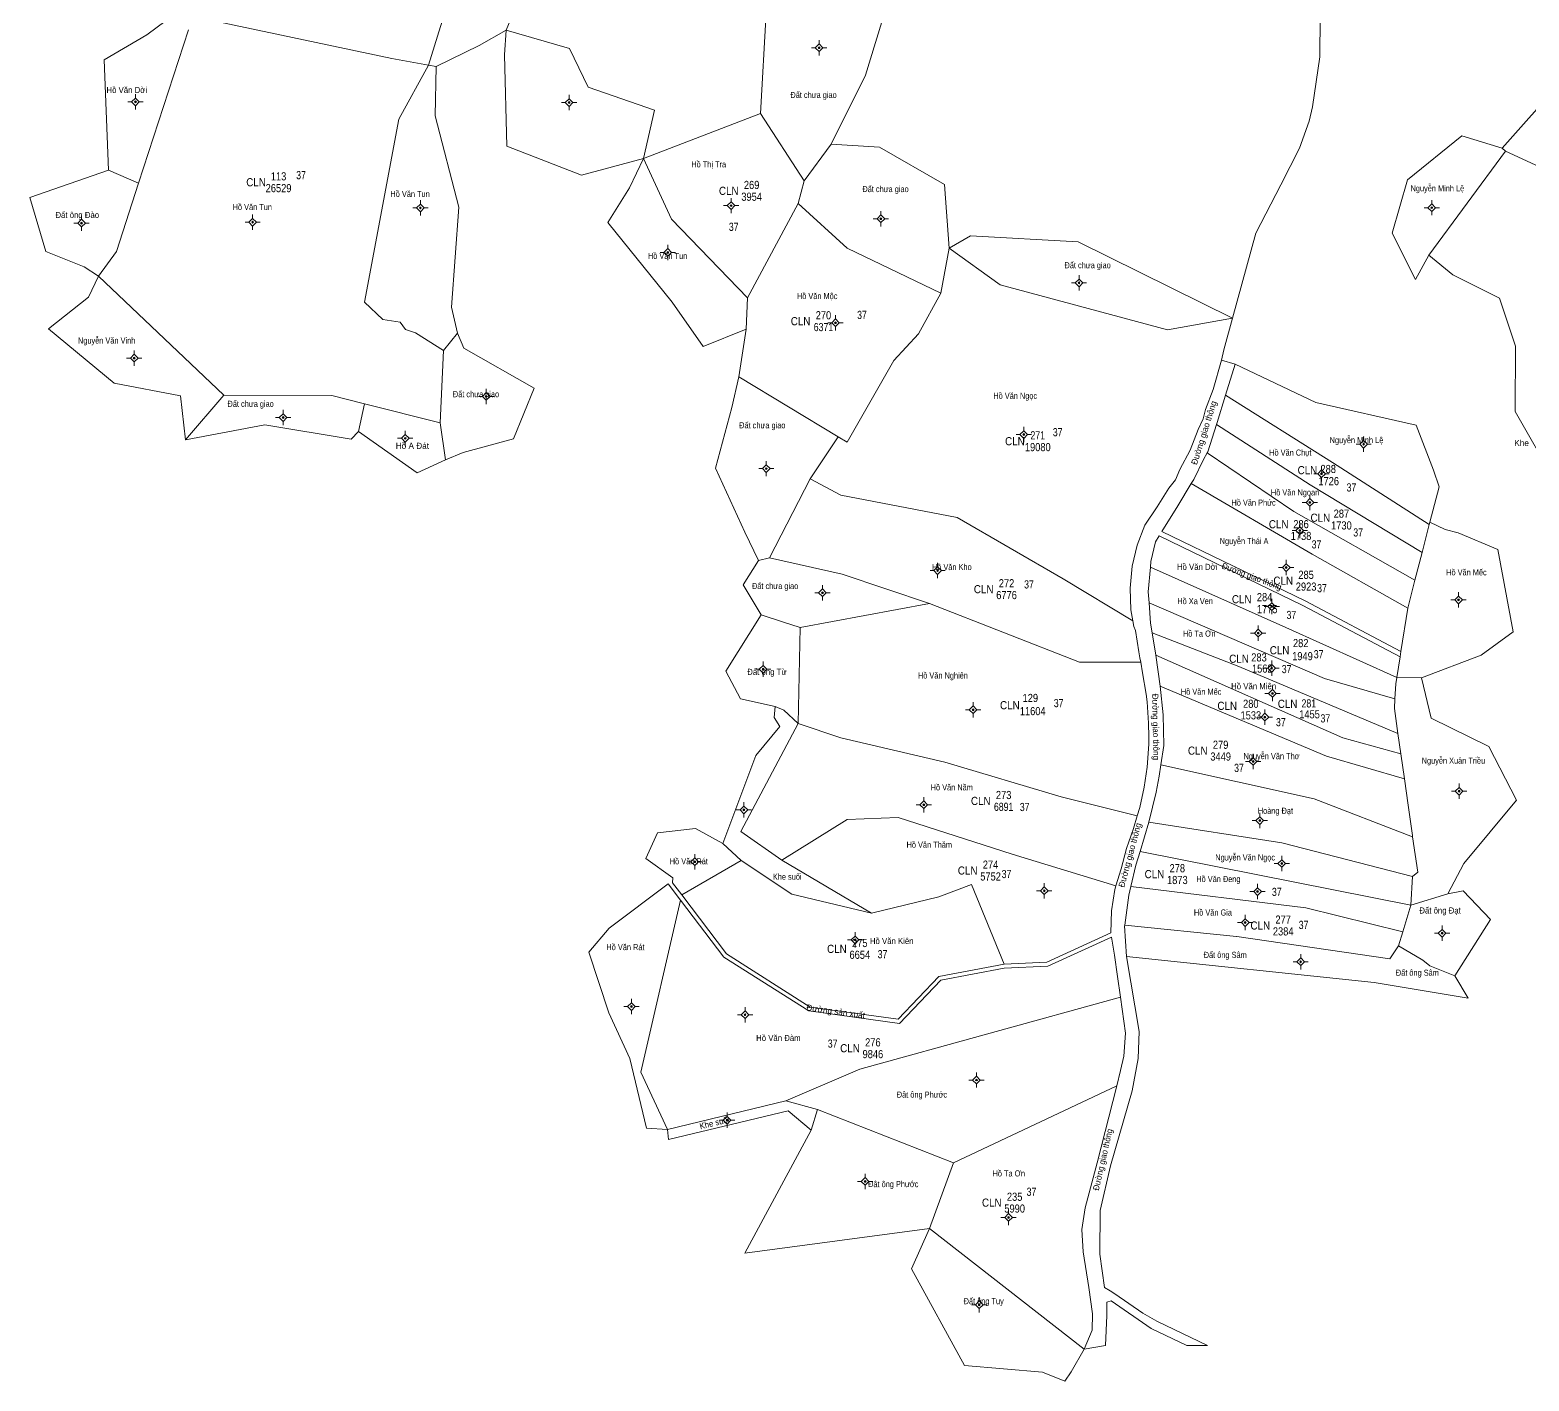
# Model space of a CAD drawing. Header units: metres. Extents: x 534872 to 536048, y 1849983 to 1851063.
# Drawn here: x 534872 to 535607, y 1849983 to 1850645 of the extents above; entities that cross this region are included whole.
import ezdxf
from ezdxf.enums import TextEntityAlignment as Align

# ---------------------------------------------------------------- set-up
doc = ezdxf.new("R2010")
doc.units = ezdxf.units.M
doc.header["$LTSCALE"] = 1.6
doc.layers.add('11', color=7, linetype='Continuous', lineweight=13)
doc.layers.add('6', color=7, linetype='Continuous', lineweight=13)
for name, color, linetype in [('2', 7, 'Continuous'), ('22', 7, 'Continuous'), ('3', 7, 'Continuous'), ('4', 7, 'Continuous'), ('5', 7, 'Continuous'), ('8', 7, 'Continuous')]:
    doc.layers.add(name, color=color, linetype=linetype)

msp = doc.modelspace()

# ---------------------------------------------------------------- hatches: boundary and pattern name
at = {"layer": '11'}
for points in [[(535259.479, 1850636.32, 1), (535258.579, 1850636.32, 1)], [(534924.469, 1850609.78, 1), (534923.569, 1850609.78, 1)], [(535136.959, 1850609.42, 1), (535136.059, 1850609.42, 1)], [(535064.089, 1850557.76, 1), (535063.189, 1850557.76, 1)], [(535216.349, 1850558.88, 1), (535215.449, 1850558.88, 1)], [(535559.729, 1850557.89, 1), (535558.829, 1850557.89, 1)], [(534898.059, 1850550.31, 1), (534897.159, 1850550.31, 1)], [(534981.909, 1850550.78, 1), (534981.009, 1850550.78, 1)], [(535289.759, 1850552.48, 1), (535288.859, 1850552.48, 1)], [(535185.309, 1850535.94, 1), (535184.409, 1850535.94, 1)], [(535386.879, 1850521.04, 1), (535385.979, 1850521.04, 1)], [(535267.539, 1850501.49, 1), (535266.639, 1850501.49, 1)], [(534923.869, 1850484.18, 1), (534922.969, 1850484.18, 1)], [(535096.349, 1850465.38, 1), (535095.449, 1850465.38, 1)], [(534996.829, 1850455, 1), (534995.929, 1850455, 1)], [(535359.789, 1850446.65, 1), (535358.889, 1850446.65, 1)], [(535056.699, 1850444.81, 1), (535055.799, 1850444.81, 1)], [(535526.379, 1850441.89, 1), (535525.479, 1850441.89, 1)], [(535233.639, 1850429.94, 1), (535232.739, 1850429.94, 1)], [(535505.729, 1850427.45, 1), (535504.829, 1850427.45, 1)], [(535500.009, 1850413.4, 1), (535499.109, 1850413.4, 1)], [(535495.049, 1850399.56, 1), (535494.149, 1850399.56, 1)], [(535317.609, 1850379.99, 1), (535316.709, 1850379.99, 1)], [(535488.409, 1850381.45, 1), (535487.509, 1850381.45, 1)], [(535261.149, 1850369.13, 1), (535260.249, 1850369.13, 1)], [(535572.899, 1850365.58, 1), (535571.999, 1850365.58, 1)], [(535481.309, 1850362.33, 1), (535480.409, 1850362.33, 1)], [(535474.729, 1850349.35, 1), (535473.829, 1850349.35, 1)], [(535232.039, 1850331.6, 1), (535231.139, 1850331.6, 1)], [(535481.299, 1850332.1, 1), (535480.399, 1850332.1, 1)], [(535481.679, 1850319.75, 1), (535480.779, 1850319.75, 1)], [(535334.939, 1850311.73, 1), (535334.039, 1850311.73, 1)], [(535477.959, 1850308.14, 1), (535477.059, 1850308.14, 1)], [(535472.219, 1850286.37, 1), (535471.319, 1850286.37, 1)], [(535573.119, 1850271.8, 1), (535572.219, 1850271.8, 1)], [(535222.689, 1850262.65, 1), (535221.789, 1850262.65, 1)], [(535310.799, 1850265.17, 1), (535309.899, 1850265.17, 1)], [(535475.449, 1850257.38, 1), (535474.549, 1850257.38, 1)], [(535198.589, 1850237.24, 1), (535197.689, 1850237.24, 1)], [(535486.229, 1850236.35, 1), (535485.329, 1850236.35, 1)], [(535369.879, 1850222.99, 1), (535368.979, 1850222.99, 1)], [(535474.389, 1850222.61, 1), (535473.489, 1850222.61, 1)], [(535468.319, 1850207.4, 1), (535467.419, 1850207.4, 1)], [(535277.109, 1850198.89, 1), (535276.209, 1850198.89, 1)], [(535564.829, 1850202.17, 1), (535563.929, 1850202.17, 1)], [(535495.509, 1850188.18, 1), (535494.609, 1850188.18, 1)], [(535167.499, 1850166.22, 1), (535166.599, 1850166.22, 1)], [(535223.199, 1850162.22, 1), (535222.299, 1850162.22, 1)], [(535336.609, 1850130.21, 1), (535335.709, 1850130.21, 1)], [(535214.409, 1850110.47, 1), (535213.509, 1850110.47, 1)], [(535282.059, 1850080.51, 1), (535281.159, 1850080.51, 1)], [(535352.369, 1850062.81, 1), (535351.469, 1850062.81, 1)], [(535338.019, 1850019.99, 1), (535337.119, 1850019.99, 1)]]:
    msp.add_hatch(color=256, dxfattribs=at).paths.add_polyline_path(points)

# ---------------------------------------------------------------- linework, layer by layer
for p, q in [((535259.03, 1850640.07), (535259.03, 1850638.2)), ((535257.16, 1850636.32), (535255.28, 1850636.32)), ((535259.03, 1850634.44), (535259.03, 1850632.57)), ((535262.78, 1850636.32), (535260.9, 1850636.32)), ((534922.14, 1850609.78), (534920.27, 1850609.78)), ((534924.02, 1850613.53), (534924.02, 1850611.66)), ((534924.02, 1850607.9), (534924.02, 1850606.03)), ((534927.77, 1850609.78), (534925.9, 1850609.78)), ((535134.64, 1850609.42), (535132.76, 1850609.42)), ((535136.51, 1850613.17), (535136.51, 1850611.3)), ((535140.26, 1850609.42), (535138.38, 1850609.42)), ((535136.51, 1850607.54), (535136.51, 1850605.67)), ((535061.76, 1850557.76), (535059.89, 1850557.76)), ((535063.64, 1850561.51), (535063.64, 1850559.64)), ((535067.39, 1850557.76), (535065.52, 1850557.76)), ((535214.02, 1850558.88), (535212.15, 1850558.88)), ((535215.9, 1850562.63), (535215.9, 1850560.76)), ((535215.9, 1850557), (535215.9, 1850555.13)), ((535219.65, 1850558.88), (535217.78, 1850558.88)), ((535557.4, 1850557.89), (535555.53, 1850557.89)), ((535559.28, 1850561.64), (535559.28, 1850559.76)), ((535563.03, 1850557.89), (535561.16, 1850557.89)), ((534895.74, 1850550.31), (534893.86, 1850550.31)), ((534897.61, 1850554.06), (534897.61, 1850552.18)), ((534901.36, 1850550.31), (534899.48, 1850550.31)), ((534979.58, 1850550.78), (534977.71, 1850550.78)), ((534981.46, 1850554.53), (534981.46, 1850552.66)), ((534985.21, 1850550.78), (534983.34, 1850550.78)), ((535063.64, 1850555.88), (535063.64, 1850554.01)), ((535287.44, 1850552.48), (535285.56, 1850552.48)), ((535289.31, 1850556.23), (535289.31, 1850554.36)), ((535289.31, 1850550.6), (535289.31, 1850548.73)), ((535293.06, 1850552.48), (535291.19, 1850552.48)), ((535559.28, 1850556.02), (535559.28, 1850554.14)), ((534897.61, 1850548.44), (534897.61, 1850546.56)), ((534981.46, 1850548.9), (534981.46, 1850547.03)), ((535182.98, 1850535.94), (535181.11, 1850535.94)), ((535184.86, 1850539.69), (535184.86, 1850537.82)), ((535188.61, 1850535.94), (535186.74, 1850535.94)), ((535184.86, 1850534.06), (535184.86, 1850532.19)), ((535384.56, 1850521.04), (535382.68, 1850521.04)), ((535386.43, 1850524.79), (535386.43, 1850522.92)), ((535390.18, 1850521.04), (535388.31, 1850521.04)), ((535386.43, 1850519.16), (535386.43, 1850517.29)), ((535267.09, 1850505.24), (535267.09, 1850503.36)), ((535265.22, 1850501.49), (535263.34, 1850501.49)), ((535267.09, 1850499.62), (535267.09, 1850497.74)), ((535270.84, 1850501.49), (535268.96, 1850501.49)), ((534921.55, 1850484.18), (534919.67, 1850484.18)), ((534923.42, 1850487.93), (534923.42, 1850486.06)), ((534927.17, 1850484.18), (534925.3, 1850484.18)), ((534923.42, 1850482.3), (534923.42, 1850480.43)), ((535095.9, 1850469.13), (535095.9, 1850467.26)), ((535094.02, 1850465.38), (535092.15, 1850465.38)), ((535095.9, 1850463.5), (535095.9, 1850461.63)), ((535099.65, 1850465.38), (535097.78, 1850465.38)), ((534994.5, 1850455), (534992.63, 1850455)), ((534996.38, 1850458.75), (534996.38, 1850456.88)), ((535000.13, 1850455), (534998.26, 1850455)), ((534996.38, 1850453.12), (534996.38, 1850451.25)), ((535056.25, 1850448.56), (535056.25, 1850446.68)), ((535357.46, 1850446.65), (535355.59, 1850446.65)), ((535359.34, 1850450.4), (535359.34, 1850448.52)), ((535363.09, 1850446.65), (535361.22, 1850446.65)), ((535054.38, 1850444.81), (535052.5, 1850444.81)), ((535056.25, 1850442.94), (535056.25, 1850441.06)), ((535060, 1850444.81), (535058.12, 1850444.81)), ((535359.34, 1850444.78), (535359.34, 1850442.9)), ((535524.06, 1850441.89), (535522.18, 1850441.89)), ((535525.93, 1850445.64), (535525.93, 1850443.76)), ((535525.93, 1850440.02), (535525.93, 1850438.14)), ((535529.68, 1850441.89), (535527.81, 1850441.89)), ((535233.19, 1850433.69), (535233.19, 1850431.82)), ((535231.31, 1850429.94), (535229.44, 1850429.94)), ((535233.19, 1850428.06), (535233.19, 1850426.19)), ((535236.94, 1850429.94), (535235.06, 1850429.94)), ((535503.4, 1850427.45), (535501.53, 1850427.45)), ((535505.28, 1850431.2), (535505.28, 1850429.32)), ((535505.28, 1850425.58), (535505.28, 1850423.7)), ((535509.03, 1850427.45), (535507.16, 1850427.45)), ((535499.56, 1850417.15), (535499.56, 1850415.28)), ((535497.69, 1850413.4), (535495.81, 1850413.4)), ((535499.56, 1850411.52), (535499.56, 1850409.65)), ((535503.31, 1850413.4), (535501.44, 1850413.4)), ((535494.6, 1850403.31), (535494.6, 1850401.44)), ((535492.72, 1850399.56), (535490.85, 1850399.56)), ((535494.6, 1850397.68), (535494.6, 1850395.81)), ((535498.35, 1850399.56), (535496.48, 1850399.56)), ((535317.16, 1850383.74), (535317.16, 1850381.86)), ((535486.08, 1850381.45), (535484.21, 1850381.45)), ((535487.96, 1850385.2), (535487.96, 1850383.32)), ((535491.71, 1850381.45), (535489.84, 1850381.45)), ((535260.7, 1850372.88), (535260.7, 1850371)), ((535315.28, 1850379.99), (535313.41, 1850379.99)), ((535317.16, 1850378.12), (535317.16, 1850376.24)), ((535320.91, 1850379.99), (535319.04, 1850379.99)), ((535487.96, 1850379.58), (535487.96, 1850377.7)), ((535258.82, 1850369.13), (535256.95, 1850369.13)), ((535260.7, 1850367.26), (535260.7, 1850365.38)), ((535264.45, 1850369.13), (535262.57, 1850369.13)), ((535480.86, 1850366.08), (535480.86, 1850364.2)), ((535570.57, 1850365.58), (535568.7, 1850365.58)), ((535572.45, 1850369.33), (535572.45, 1850367.46)), ((535576.2, 1850365.58), (535574.32, 1850365.58)), ((535478.98, 1850362.33), (535477.11, 1850362.33)), ((535480.86, 1850360.46), (535480.86, 1850358.58)), ((535484.61, 1850362.33), (535482.74, 1850362.33)), ((535572.45, 1850363.7), (535572.45, 1850361.83)), ((535474.28, 1850353.1), (535474.28, 1850351.22)), ((535472.4, 1850349.35), (535470.53, 1850349.35)), ((535474.28, 1850347.48), (535474.28, 1850345.6)), ((535478.03, 1850349.35), (535476.16, 1850349.35)), ((535229.72, 1850331.6), (535227.84, 1850331.6)), ((535231.59, 1850335.35), (535231.59, 1850333.48)), ((535231.59, 1850329.72), (535231.59, 1850327.85)), ((535235.34, 1850331.6), (535233.46, 1850331.6)), ((535478.98, 1850332.1), (535477.1, 1850332.1)), ((535480.85, 1850335.85), (535480.85, 1850333.98)), ((535480.85, 1850330.22), (535480.85, 1850328.35)), ((535484.6, 1850332.1), (535482.72, 1850332.1)), ((535481.23, 1850323.5), (535481.23, 1850321.62)), ((535334.49, 1850315.48), (535334.49, 1850313.6)), ((535479.36, 1850319.75), (535477.48, 1850319.75)), ((535481.23, 1850317.88), (535481.23, 1850316)), ((535484.98, 1850319.75), (535483.1, 1850319.75)), ((535332.62, 1850311.73), (535330.74, 1850311.73)), ((535334.49, 1850309.86), (535334.49, 1850307.98)), ((535338.24, 1850311.73), (535336.36, 1850311.73)), ((535475.64, 1850308.14), (535473.76, 1850308.14)), ((535477.51, 1850311.89), (535477.51, 1850310.02)), ((535481.26, 1850308.14), (535479.38, 1850308.14)), ((535477.51, 1850306.26), (535477.51, 1850304.39)), ((535469.9, 1850286.37), (535468.02, 1850286.37)), ((535471.77, 1850290.12), (535471.77, 1850288.24)), ((535475.52, 1850286.37), (535473.64, 1850286.37)), ((535471.77, 1850284.5), (535471.77, 1850282.62)), ((535570.8, 1850271.8), (535568.92, 1850271.8)), ((535572.67, 1850275.55), (535572.67, 1850273.68)), ((535572.67, 1850269.92), (535572.67, 1850268.05)), ((535576.42, 1850271.8), (535574.55, 1850271.8)), ((535220.36, 1850262.65), (535218.49, 1850262.65)), ((535222.24, 1850266.4), (535222.24, 1850264.52)), ((535225.99, 1850262.65), (535224.12, 1850262.65)), ((535308.48, 1850265.17), (535306.6, 1850265.17)), ((535310.35, 1850268.92), (535310.35, 1850267.04)), ((535310.35, 1850263.3), (535310.35, 1850261.42)), ((535314.1, 1850265.17), (535312.22, 1850265.17)), ((535222.24, 1850260.78), (535222.24, 1850258.9)), ((535473.12, 1850257.38), (535471.25, 1850257.38)), ((535475, 1850261.13), (535475, 1850259.26)), ((535475, 1850255.5), (535475, 1850253.63)), ((535478.75, 1850257.38), (535476.88, 1850257.38)), ((535198.14, 1850240.99), (535198.14, 1850239.12)), ((535196.26, 1850237.24), (535194.39, 1850237.24)), ((535198.14, 1850235.36), (535198.14, 1850233.49)), ((535201.89, 1850237.24), (535200.02, 1850237.24)), ((535483.9, 1850236.35), (535482.03, 1850236.35)), ((535485.78, 1850240.1), (535485.78, 1850238.22)), ((535485.78, 1850234.48), (535485.78, 1850232.6)), ((535489.53, 1850236.35), (535487.66, 1850236.35)), ((535369.43, 1850226.74), (535369.43, 1850224.86)), ((535473.94, 1850226.36), (535473.94, 1850224.48)), ((535367.56, 1850222.99), (535365.68, 1850222.99)), ((535369.43, 1850221.12), (535369.43, 1850219.24)), ((535373.18, 1850222.99), (535371.31, 1850222.99)), ((535472.06, 1850222.61), (535470.19, 1850222.61)), ((535473.94, 1850220.74), (535473.94, 1850218.86)), ((535477.69, 1850222.61), (535475.81, 1850222.61)), ((535467.87, 1850211.15), (535467.87, 1850209.28)), ((535466, 1850207.4), (535464.12, 1850207.4)), ((535467.87, 1850205.52), (535467.87, 1850203.65)), ((535471.62, 1850207.4), (535469.74, 1850207.4)), ((535564.38, 1850205.92), (535564.38, 1850204.04)), ((535274.78, 1850198.89), (535272.91, 1850198.89)), ((535276.66, 1850202.64), (535276.66, 1850200.76)), ((535276.66, 1850197.02), (535276.66, 1850195.14)), ((535280.41, 1850198.89), (535278.54, 1850198.89)), ((535562.5, 1850202.17), (535560.63, 1850202.17)), ((535564.38, 1850200.3), (535564.38, 1850198.42)), ((535568.13, 1850202.17), (535566.26, 1850202.17)), ((535495.06, 1850191.93), (535495.06, 1850190.06)), ((535493.19, 1850188.18), (535491.31, 1850188.18)), ((535495.06, 1850186.3), (535495.06, 1850184.43)), ((535498.81, 1850188.18), (535496.94, 1850188.18)), ((535167.05, 1850169.97), (535167.05, 1850168.1)), ((535165.18, 1850166.22), (535163.3, 1850166.22)), ((535167.05, 1850164.34), (535167.05, 1850162.47)), ((535170.8, 1850166.22), (535168.93, 1850166.22)), ((535220.88, 1850162.22), (535219, 1850162.22)), ((535222.75, 1850165.97), (535222.75, 1850164.1)), ((535222.75, 1850160.34), (535222.75, 1850158.47)), ((535226.5, 1850162.22), (535224.62, 1850162.22)), ((535336.16, 1850133.96), (535336.16, 1850132.08)), ((535334.28, 1850130.21), (535332.41, 1850130.21)), ((535336.16, 1850128.34), (535336.16, 1850126.46)), ((535339.91, 1850130.21), (535338.04, 1850130.21)), ((535212.08, 1850110.47), (535210.21, 1850110.47)), ((535213.96, 1850114.22), (535213.96, 1850112.34)), ((535213.96, 1850108.6), (535213.96, 1850106.72)), ((535217.71, 1850110.47), (535215.84, 1850110.47)), ((535279.74, 1850080.51), (535277.86, 1850080.51)), ((535281.61, 1850084.26), (535281.61, 1850082.38)), ((535285.36, 1850080.51), (535283.48, 1850080.51)), ((535281.61, 1850078.64), (535281.61, 1850076.76)), ((535351.92, 1850066.56), (535351.92, 1850064.68)), ((535350.05, 1850062.81), (535348.17, 1850062.81)), ((535351.92, 1850060.94), (535351.92, 1850059.06)), ((535355.67, 1850062.81), (535353.8, 1850062.81)), ((535337.57, 1850023.74), (535337.57, 1850021.86)), ((535335.69, 1850019.99), (535333.82, 1850019.99)), ((535337.57, 1850018.12), (535337.57, 1850016.24)), ((535341.32, 1850019.99), (535339.44, 1850019.99))]:
    msp.add_line(p, q, dxfattribs=at)
for points in [[(535259.03, 1850638.2), (535257.16, 1850636.32), (535259.03, 1850634.44), (535260.9, 1850636.32)], [(534924.02, 1850611.66), (534922.14, 1850609.78), (534924.02, 1850607.9), (534925.9, 1850609.78)], [(535136.51, 1850611.3), (535134.64, 1850609.42), (535136.51, 1850607.54), (535138.38, 1850609.42)], [(535063.64, 1850559.64), (535061.76, 1850557.76), (535063.64, 1850555.88), (535065.52, 1850557.76)], [(535215.9, 1850560.76), (535214.02, 1850558.88), (535215.9, 1850557), (535217.78, 1850558.88)], [(535559.28, 1850559.76), (535557.4, 1850557.89), (535559.28, 1850556.02), (535561.16, 1850557.89)], [(534897.61, 1850552.18), (534895.74, 1850550.31), (534897.61, 1850548.44), (534899.48, 1850550.31)], [(534981.46, 1850552.66), (534979.58, 1850550.78), (534981.46, 1850548.9), (534983.34, 1850550.78)], [(535289.31, 1850554.36), (535287.44, 1850552.48), (535289.31, 1850550.6), (535291.19, 1850552.48)], [(535184.86, 1850537.82), (535182.98, 1850535.94), (535184.86, 1850534.06), (535186.74, 1850535.94)], [(535386.43, 1850522.92), (535384.56, 1850521.04), (535386.43, 1850519.16), (535388.31, 1850521.04)], [(535267.09, 1850503.36), (535265.22, 1850501.49), (535267.09, 1850499.62), (535268.96, 1850501.49)], [(534923.42, 1850486.06), (534921.55, 1850484.18), (534923.42, 1850482.3), (534925.3, 1850484.18)], [(535095.9, 1850467.26), (535094.02, 1850465.38), (535095.9, 1850463.5), (535097.78, 1850465.38)], [(534996.38, 1850456.88), (534994.5, 1850455), (534996.38, 1850453.12), (534998.26, 1850455)], [(535056.25, 1850446.68), (535054.38, 1850444.81), (535056.25, 1850442.94), (535058.12, 1850444.81)], [(535359.34, 1850448.52), (535357.46, 1850446.65), (535359.34, 1850444.78), (535361.22, 1850446.65)], [(535525.93, 1850443.76), (535524.06, 1850441.89), (535525.93, 1850440.02), (535527.81, 1850441.89)], [(535233.19, 1850431.82), (535231.31, 1850429.94), (535233.19, 1850428.06), (535235.06, 1850429.94)], [(535505.28, 1850429.32), (535503.4, 1850427.45), (535505.28, 1850425.58), (535507.16, 1850427.45)], [(535499.56, 1850415.28), (535497.69, 1850413.4), (535499.56, 1850411.52), (535501.44, 1850413.4)], [(535494.6, 1850401.44), (535492.72, 1850399.56), (535494.6, 1850397.68), (535496.48, 1850399.56)], [(535317.16, 1850381.86), (535315.28, 1850379.99), (535317.16, 1850378.12), (535319.04, 1850379.99)], [(535487.96, 1850383.32), (535486.08, 1850381.45), (535487.96, 1850379.58), (535489.84, 1850381.45)], [(535260.7, 1850371), (535258.82, 1850369.13), (535260.7, 1850367.26), (535262.57, 1850369.13)], [(535572.45, 1850367.46), (535570.57, 1850365.58), (535572.45, 1850363.7), (535574.32, 1850365.58)], [(535480.86, 1850364.2), (535478.98, 1850362.33), (535480.86, 1850360.46), (535482.74, 1850362.33)], [(535474.28, 1850351.22), (535472.4, 1850349.35), (535474.28, 1850347.48), (535476.16, 1850349.35)], [(535231.59, 1850333.48), (535229.72, 1850331.6), (535231.59, 1850329.72), (535233.46, 1850331.6)], [(535480.85, 1850333.98), (535478.98, 1850332.1), (535480.85, 1850330.22), (535482.72, 1850332.1)], [(535481.23, 1850321.62), (535479.36, 1850319.75), (535481.23, 1850317.88), (535483.1, 1850319.75)], [(535334.49, 1850313.6), (535332.62, 1850311.73), (535334.49, 1850309.86), (535336.36, 1850311.73)], [(535477.51, 1850310.02), (535475.64, 1850308.14), (535477.51, 1850306.26), (535479.38, 1850308.14)], [(535471.77, 1850288.24), (535469.9, 1850286.37), (535471.77, 1850284.5), (535473.64, 1850286.37)], [(535572.67, 1850273.68), (535570.8, 1850271.8), (535572.67, 1850269.92), (535574.55, 1850271.8)], [(535222.24, 1850264.52), (535220.36, 1850262.65), (535222.24, 1850260.78), (535224.12, 1850262.65)], [(535310.35, 1850267.04), (535308.48, 1850265.17), (535310.35, 1850263.3), (535312.22, 1850265.17)], [(535475, 1850259.26), (535473.12, 1850257.38), (535475, 1850255.5), (535476.88, 1850257.38)], [(535198.14, 1850239.12), (535196.26, 1850237.24), (535198.14, 1850235.36), (535200.02, 1850237.24)], [(535485.78, 1850238.22), (535483.9, 1850236.35), (535485.78, 1850234.48), (535487.66, 1850236.35)], [(535369.43, 1850224.86), (535367.56, 1850222.99), (535369.43, 1850221.12), (535371.31, 1850222.99)], [(535473.94, 1850224.48), (535472.06, 1850222.61), (535473.94, 1850220.74), (535475.81, 1850222.61)], [(535467.87, 1850209.28), (535466, 1850207.4), (535467.87, 1850205.52), (535469.74, 1850207.4)], [(535564.38, 1850204.04), (535562.5, 1850202.17), (535564.38, 1850200.3), (535566.26, 1850202.17)], [(535276.66, 1850200.76), (535274.78, 1850198.89), (535276.66, 1850197.02), (535278.54, 1850198.89)], [(535495.06, 1850190.06), (535493.19, 1850188.18), (535495.06, 1850186.3), (535496.94, 1850188.18)], [(535167.05, 1850168.1), (535165.18, 1850166.22), (535167.05, 1850164.34), (535168.93, 1850166.22)], [(535222.75, 1850164.1), (535220.88, 1850162.22), (535222.75, 1850160.34), (535224.62, 1850162.22)], [(535336.16, 1850132.08), (535334.28, 1850130.21), (535336.16, 1850128.34), (535338.04, 1850130.21)], [(535213.96, 1850112.34), (535212.08, 1850110.47), (535213.96, 1850108.6), (535215.84, 1850110.47)], [(535281.61, 1850082.38), (535279.74, 1850080.51), (535281.61, 1850078.64), (535283.48, 1850080.51)], [(535351.92, 1850064.68), (535350.05, 1850062.81), (535351.92, 1850060.94), (535353.8, 1850062.81)], [(535337.57, 1850021.86), (535335.69, 1850019.99), (535337.57, 1850018.12), (535339.44, 1850019.99)]]:
    msp.add_lwpolyline(points, close=True, dxfattribs=at)
for centre in [(535259.029, 1850636.32), (534924.019, 1850609.78), (535136.509, 1850609.42), (535063.639, 1850557.76), (535215.899, 1850558.88), (535559.279, 1850557.89), (534897.609, 1850550.31), (534981.459, 1850550.78), (535289.309, 1850552.48), (535184.859, 1850535.94), (535386.429, 1850521.04), (535267.089, 1850501.49), (534923.419, 1850484.18), (535095.899, 1850465.38), (534996.379, 1850455), (535359.339, 1850446.65), (535056.249, 1850444.81), (535525.929, 1850441.89), (535233.189, 1850429.94), (535505.279, 1850427.45), (535499.559, 1850413.4), (535494.599, 1850399.56), (535317.159, 1850379.99), (535487.959, 1850381.45), (535260.699, 1850369.13), (535572.449, 1850365.58), (535480.859, 1850362.33), (535474.279, 1850349.35), (535231.589, 1850331.6), (535480.849, 1850332.1), (535481.229, 1850319.75), (535334.489, 1850311.73), (535477.509, 1850308.14), (535471.769, 1850286.37), (535572.669, 1850271.8), (535222.239, 1850262.65), (535310.349, 1850265.17), (535474.999, 1850257.38), (535198.139, 1850237.24), (535485.779, 1850236.35), (535369.429, 1850222.99), (535473.939, 1850222.61), (535467.869, 1850207.4), (535276.659, 1850198.89), (535564.379, 1850202.17), (535495.059, 1850188.18), (535167.049, 1850166.22), (535222.749, 1850162.22), (535336.159, 1850130.21), (535213.959, 1850110.47), (535281.609, 1850080.51), (535351.919, 1850062.81), (535337.569, 1850019.99)]:
    msp.add_circle(centre, 0.45, dxfattribs=at)
at = {"layer": '6'}
for p, q in [((535593.78, 1850587.06), (535672.66, 1850675.79)), ((534925.58, 1850569.92), (534950.04, 1850645.05)), ((534939.11, 1850649.65), (534929.66, 1850642.6)), ((535105.73, 1850644.99), (535104.96, 1850632.85)), ((535067.65, 1850627.72), (535071.4, 1850627.04)), ((535173.07, 1850582.05), (535230.26, 1850604.14)), ((535593.78, 1850587.06), (535574.07, 1850593.14)), ((535264.9, 1850588.97), (535251.73, 1850570.99)), ((535173.07, 1850582.05), (535166.21, 1850567.67)), ((535595.43, 1850585.54), (535635.53, 1850567.01)), ((534910.86, 1850576.34), (534925.58, 1850569.92)), ((535322.73, 1850537.99), (535320.54, 1850569.29)), ((535322.73, 1850537.99), (535318.73, 1850515.99)), ((535461.72, 1850503.68), (535385.98, 1850541.11)), ((535551.35, 1850522.65), (535557.9, 1850534.55)), ((535557.9, 1850534.55), (535569.65, 1850525)), ((534905.98, 1850524.28), (534898.84, 1850528.89)), ((534905.98, 1850524.28), (534901.04, 1850513.98)), ((534905.98, 1850524.28), (534967.37, 1850465.92)), ((535081.92, 1850496.44), (535078.86, 1850509.12)), ((535461.72, 1850503.68), (535429.73, 1850497.99)), ((535061.21, 1850496.46), (535074.94, 1850487.81)), ((535074.94, 1850487.81), (535081.92, 1850496.44)), ((535452.17, 1850468.68), (535456.34, 1850483.18)), ((535462.99, 1850481.25), (535456.34, 1850483.18)), ((535462.99, 1850481.25), (535458.28, 1850466.02)), ((534948.58, 1850444.08), (534967.37, 1850465.92)), ((534967.37, 1850465.92), (535020.29, 1850465.77)), ((535033.28, 1850448.13), (535036.27, 1850461.74)), ((534948.58, 1850444.08), (534987.42, 1850451.45)), ((535076.01, 1850434.32), (535073.43, 1850452.35)), ((535268.45, 1850445.57), (535272.73, 1850442.99)), ((535076.01, 1850434.32), (535084.55, 1850437.82)), ((535234.83, 1850386.27), (535254.73, 1850424.99)), ((535254.73, 1850424.99), (535269.73, 1850416.99)), ((535563, 1850421), (535560.12, 1850429.27)), ((535558.29, 1850403.72), (535563, 1850421)), ((535229.41, 1850384.89), (535222.64, 1850398.87)), ((535229.41, 1850384.89), (535234.83, 1850386.27)), ((535411.46, 1850371.31), (535412.55, 1850382.13)), ((535421.45, 1850381.57), (535421.71, 1850384.49)), ((535412.78, 1850355.32), (535413.24, 1850352.63)), ((535554.26, 1850327.44), (535583.48, 1850338.46)), ((535416.65, 1850334.99), (535417.52, 1850329.78)), ((535426.23, 1850323.36), (535427.68, 1850309.27)), ((535541.68, 1850324.45), (535541.25, 1850317.13)), ((535542.18, 1850327.6), (535554.26, 1850327.44)), ((535237.45, 1850313.32), (535220.52, 1850317.13)), ((535248.73, 1850304.99), (535269.73, 1850297.99)), ((535211.96, 1850246.09), (535228.03, 1850289.31)), ((535426.6, 1850284.8), (535425.75, 1850279.25)), ((535545.88, 1850277.86), (535547.72, 1850264.9)), ((535240.73, 1850237.99), (535272.73, 1850257.99)), ((535414.98, 1850259.68), (535413.12, 1850253.47)), ((535416.41, 1850242.31), (535420.65, 1850256.7)), ((535549.94, 1850249.38), (535552.4, 1850232.06)), ((535211.96, 1850246.09), (535220.89, 1850237.8)), ((535416.41, 1850242.31), (535549, 1850216)), ((535191.73, 1850220.99), (535220.89, 1850237.8)), ((535284.73, 1850211.99), (535240.73, 1850237.99)), ((535567.21, 1850221.55), (535575.04, 1850236.39)), ((535187.28, 1850226.86), (535187.4, 1850229.35)), ((535191.73, 1850220.99), (535187.28, 1850226.86)), ((535549, 1850216), (535549.85, 1850229.97)), ((535552.4, 1850232.06), (535549.85, 1850229.97)), ((535191.15, 1850218.45), (535212.35, 1850190.49)), ((535403.99, 1850223.54), (535402.37, 1850213.15)), ((535404.54, 1850225.35), (535403.99, 1850223.54)), ((535567.21, 1850221.55), (535549, 1850216)), ((535567.21, 1850221.55), (535574.62, 1850223.03)), ((535409.78, 1850190.75), (535531, 1850178)), ((535538.77, 1850189.66), (535543, 1850196)), ((535349.73, 1850186.99), (535317.73, 1850180.99)), ((535349.73, 1850186.99), (535370.73, 1850187.99)), ((535570.6, 1850181.31), (535558.32, 1850186.18)), ((535406.81, 1850170.88), (535405.3, 1850180.94)), ((535406.81, 1850170.88), (535279.05, 1850135.47)), ((535406.81, 1850170.88), (535409.23, 1850153.2)), ((535404.94, 1850127.38), (535395.38, 1850089.66)), ((535242.73, 1850119.99), (535258.33, 1850115.72)), ((535258.33, 1850115.72), (535255.16, 1850105.67)), ((535324.9, 1850089.54), (535258.33, 1850115.72)), ((535255.16, 1850105.67), (535243.9, 1850115.13)), ((535184.73, 1850105.99), (535174.44, 1850106.59)), ((535255.16, 1850105.67), (535222.65, 1850045.3)), ((535313.18, 1850057.36), (535222.65, 1850045.3)), ((535313.18, 1850057.36), (535389.04, 1849998.24)), ((535449.46, 1850000), (535424.65, 1850011.94)), ((535389.04, 1849998.24), (535399.37, 1850000)), ((535439.33, 1850000), (535449.46, 1850000)), ((535379.49, 1849982.62), (535368.46, 1849987.04))]:
    msp.add_line(p, q, dxfattribs=at)
for points in [[(534963.83, 1850649.22), (535049.73, 1850630.99), (535067.65, 1850627.72), (535089.92, 1850699.47), (535112.96, 1850785.51)], [(535230.26, 1850604.14), (535233.13, 1850653.37), (535270.85, 1850701.65), (535229.78, 1850735.1), (535211.25, 1850753.31), (535197.73, 1850737.99)], [(535519.89, 1850738.46), (535506.92, 1850727.97), (535503.4, 1850722.65), (535501.19, 1850713.75), (535501.79, 1850697.27), (535504.84, 1850671.09), (535504.42, 1850631.89), (535500.91, 1850607.4), (535499.28, 1850600.26), (535494.42, 1850587.07), (535485.34, 1850569.02), (535473.15, 1850545.43)], [(535126.73, 1850686.99), (535111.84, 1850660.06), (535105.73, 1850644.99), (535136.73, 1850635.99), (535145.94, 1850617.04)], [(535300.18, 1850683.33), (535281.87, 1850622.91), (535264.9, 1850588.97)], [(535105.73, 1850644.99), (535092.4, 1850637.43), (535071.4, 1850627.04)], [(534910.86, 1850576.34), (534908.66, 1850630.4), (534929.66, 1850642.6)], [(535173.07, 1850582.05), (535142.58, 1850573.86), (535105.98, 1850588.1), (535104.96, 1850632.85)], [(535067.65, 1850627.72), (535053.11, 1850601.35), (535036.2, 1850511.6)], [(535071.4, 1850627.04), (535070.9, 1850602.86), (535082.42, 1850558.11), (535078.86, 1850509.12)], [(535223.89, 1850513.63), (535186.73, 1850552.18), (535173.07, 1850582.05), (535178.31, 1850605.63), (535145.94, 1850617.04)], [(535230.26, 1850604.14), (535251.73, 1850570.99), (535248.73, 1850559.99), (535223.89, 1850513.63)], [(535551.35, 1850522.65), (535539.93, 1850545.42), (535547.35, 1850571.51), (535574.07, 1850593.14)], [(535264.9, 1850588.97), (535288.65, 1850587.61), (535320.54, 1850569.29)], [(535593.78, 1850587.06), (535595.43, 1850585.54), (535557.9, 1850534.55)], [(534910.86, 1850576.34), (534872.33, 1850562.87), (534880.12, 1850536.43), (534898.84, 1850528.89)], [(534905.98, 1850524.28), (534914.66, 1850536.38), (534925.58, 1850569.92)], [(535202.25, 1850489.83), (535187.05, 1850511.56), (535155.54, 1850550.55), (535166.21, 1850567.67)], [(535248.73, 1850559.99), (535272.73, 1850537.99), (535318.73, 1850515.99)], [(535322.73, 1850537.99), (535333.3, 1850544.09), (535385.98, 1850541.11)], [(535456.34, 1850483.18), (535457.48, 1850488.18), (535461.72, 1850503.68), (535473.15, 1850545.43)], [(535322.73, 1850537.99), (535347.73, 1850519.99), (535429.73, 1850497.99)], [(535569.65, 1850525), (535592.55, 1850513.5), (535600.35, 1850490.06), (535600.21, 1850457.95), (535619.67, 1850424)], [(534948.58, 1850444.08), (534946.1, 1850465.68), (534913.58, 1850471.78), (534881.4, 1850498.56), (534901.04, 1850513.98)], [(535223.89, 1850513.63), (535223.32, 1850498.35), (535202.25, 1850489.83)], [(535318.73, 1850515.99), (535307.73, 1850495.99), (535295.73, 1850482.99), (535272.73, 1850442.99)], [(535053.71, 1850501.74), (535045.29, 1850503.06), (535036.2, 1850511.6)], [(535053.71, 1850501.74), (535056.37, 1850498.22), (535061.21, 1850496.46)], [(535223.32, 1850498.35), (535219.73, 1850474.99), (535268.45, 1850445.57), (535254.73, 1850424.99)], [(535081.92, 1850496.44), (535084.89, 1850489.01), (535119.45, 1850469.35), (535109.29, 1850444.6), (535084.55, 1850437.82)], [(535074.94, 1850487.81), (535073.43, 1850452.35), (535036.27, 1850461.74), (535020.29, 1850465.77)], [(535462.99, 1850481.25), (535502.47, 1850462.35), (535551.64, 1850451.33), (535560.12, 1850429.27)], [(535219.73, 1850474.99), (535216.29, 1850459.85), (535208.24, 1850430.21), (535222.64, 1850398.87)], [(535452.17, 1850468.68), (535448.48, 1850459), (535447.33, 1850454.42), (535444.77, 1850449.09), (535440.98, 1850439.03), (535435.9, 1850429.52), (535433.64, 1850424.4), (535430.49, 1850420.36), (535424.68, 1850411.26), (535418.67, 1850402.29), (535414.97, 1850392.49), (535412.55, 1850382.13)], [(535458.28, 1850466.02), (535454.12, 1850452.59), (535453.8, 1850451.58), (535449.54, 1850438.12), (535449.26, 1850437.62), (535447.45, 1850434.39)], [(535458.28, 1850466.02), (535510.73, 1850432.99), (535557.99, 1850402.53)], [(535033.28, 1850448.13), (535029.77, 1850444.33), (534987.42, 1850451.45)], [(535033.28, 1850448.13), (535062.13, 1850427.88), (535076.01, 1850434.32)], [(535453.8, 1850451.58), (535499.73, 1850421.99), (535554.54, 1850388.89)], [(535441.38, 1850422.61), (535442.64, 1850424.69), (535447.45, 1850434.39)], [(535449.26, 1850437.62), (535491.73, 1850408.99), (535551.08, 1850375.23)], [(535412.78, 1850355.32), (535378.73, 1850375.99), (535326.73, 1850405.99), (535269.73, 1850416.99)], [(535441.38, 1850422.61), (535434.85, 1850411.77), (535427.09, 1850399.21)], [(535441.38, 1850422.61), (535500.73, 1850387.99), (535547.6, 1850361.5)], [(535558.29, 1850403.72), (535557.99, 1850402.53), (535554.54, 1850388.89), (535551.08, 1850375.23), (535547.6, 1850361.5)], [(535558.29, 1850403.72), (535565.9, 1850400.1), (535572.26, 1850398.4), (535591.73, 1850390.35), (535599.15, 1850349.89), (535583.48, 1850338.46)], [(535425.79, 1850397.07), (535423.97, 1850394.05), (535421.71, 1850384.49)], [(535543.8, 1850337.71), (535496.16, 1850362.87), (535425.79, 1850397.07)], [(535544.21, 1850340.3), (535497.3, 1850365.11), (535427.09, 1850399.21)], [(535229.41, 1850384.89), (535221.79, 1850373.03), (535230.68, 1850358.21)], [(535416.65, 1850334.99), (535386.73, 1850334.99), (535313.14, 1850363.78), (535270.29, 1850378.23), (535234.83, 1850386.27)], [(535421.45, 1850381.57), (535420.38, 1850369.5), (535420.75, 1850364.11), (535421.44, 1850354.2), (535422.22, 1850349.41)], [(535421.45, 1850381.57), (535487.73, 1850351.99), (535542.18, 1850327.6)], [(535412.78, 1850355.32), (535411.85, 1850360.77), (535411.46, 1850371.31)], [(535230.68, 1850358.21), (535213.32, 1850330.68), (535220.52, 1850317.13)], [(535249.73, 1850351.99), (535241.08, 1850354.78), (535230.68, 1850358.21)], [(535313.14, 1850363.78), (535249.73, 1850351.99), (535248.73, 1850304.99)], [(535420.75, 1850364.11), (535506.73, 1850326.99), (535541.25, 1850317.13)], [(535547.6, 1850361.5), (535544.21, 1850340.3), (535543.8, 1850337.71), (535542.18, 1850327.6), (535541.68, 1850324.45)], [(535416.65, 1850334.99), (535416.28, 1850337.23), (535415.67, 1850340.15), (535414.09, 1850350.67), (535413.24, 1850352.63)], [(535422.22, 1850349.41), (535424.02, 1850338.42), (535426.23, 1850323.36)], [(535422.22, 1850349.41), (535464.73, 1850332.99), (535542.72, 1850300.1)], [(535544.14, 1850290.1), (535515.73, 1850297.99), (535424.02, 1850338.42)], [(535414.98, 1850259.68), (535416.2, 1850263.77), (535418.4, 1850273.84), (535419.9, 1850283.61), (535420.69, 1850294.93), (535420.68, 1850298.41), (535420.56, 1850305.24), (535419.85, 1850315.61), (535419.41, 1850319.35), (535417.52, 1850329.78)], [(535426.23, 1850323.36), (535507.73, 1850288.99), (535545.88, 1850277.86)], [(535554.26, 1850327.44), (535558.94, 1850307.64), (535587.34, 1850293.65), (535600.9, 1850267.35), (535575.04, 1850236.39)], [(535541.25, 1850317.13), (535540.97, 1850312.41), (535542.72, 1850300.1)], [(535237.45, 1850313.32), (535237.05, 1850307.92), (535239.81, 1850303.49), (535228.03, 1850289.31)], [(535248.73, 1850304.99), (535241.82, 1850311.53), (535237.45, 1850313.32)], [(535426.6, 1850284.8), (535428.05, 1850294.24), (535427.68, 1850309.27)], [(535240.73, 1850237.99), (535220.73, 1850251.99), (535248.73, 1850304.99)], [(535542.72, 1850300.1), (535544.14, 1850290.1), (535545.88, 1850277.86)], [(535414.98, 1850259.68), (535377.73, 1850268.99), (535320.73, 1850285.99), (535269.73, 1850297.99)], [(535426.6, 1850284.8), (535501.73, 1850267.99), (535549.94, 1850249.38)], [(535420.65, 1850256.7), (535424.18, 1850271.29), (535425.75, 1850279.25)], [(535549.94, 1850249.38), (535549.84, 1850250.05), (535547.72, 1850264.9)], [(535404.54, 1850225.35), (535353.73, 1850240.99), (535297.73, 1850258.99), (535272.73, 1850257.99)], [(535420.65, 1850256.7), (535485.84, 1850246.49), (535549.85, 1850229.97)], [(535211.96, 1850246.09), (535198.41, 1850253.49), (535179.78, 1850251.37), (535174.07, 1850238.88), (535187.4, 1850229.35)], [(535404.54, 1850225.35), (535407.11, 1850233.78), (535409.75, 1850243.64), (535413.12, 1850253.47)], [(535416.41, 1850242.31), (535414.31, 1850235.48), (535411.8, 1850225.14)], [(535220.89, 1850237.8), (535245.65, 1850221.39), (535284.73, 1850211.99), (535317.73, 1850219.99)], [(535191.15, 1850218.45), (535185.08, 1850226.45), (535156.19, 1850204.68), (535146.24, 1850192.82), (535155.98, 1850163.17), (535166.35, 1850140.73), (535174.44, 1850106.59)], [(535349.73, 1850186.99), (535333.73, 1850225.99), (535317.73, 1850219.99)], [(535184.73, 1850105.99), (535171.73, 1850133.99), (535191.15, 1850218.45)], [(535191.73, 1850220.99), (535213.73, 1850191.99), (535254.73, 1850165.99), (535297.73, 1850159.99), (535317.73, 1850180.99)], [(535411.8, 1850225.14), (535410.77, 1850220.88), (535408.82, 1850206.08)], [(535411.8, 1850225.14), (535497.54, 1850214.54), (535545.08, 1850202.92)], [(535570.6, 1850181.31), (535588.17, 1850208.84), (535574.62, 1850223.03)], [(535402.37, 1850213.15), (535401.95, 1850202.3), (535370.73, 1850187.99)], [(535543, 1850196), (535545.08, 1850202.92), (535549, 1850216)], [(535408.82, 1850206.08), (535408.78, 1850205.75), (535409.78, 1850190.75)], [(535408.82, 1850206.08), (535463.64, 1850200.52), (535463.75, 1850200.51), (535538.77, 1850189.66)], [(535402.31, 1850200.27), (535371.21, 1850186.01), (535349.83, 1850184.99), (535318.73, 1850179.14), (535298.47, 1850157.87), (535254.02, 1850164.07), (535212.35, 1850190.49)], [(535402.31, 1850200.27), (535403.9, 1850191.45), (535405.3, 1850180.94)], [(535409.78, 1850190.75), (535415.9, 1850154.05), (535415.47, 1850140.74)], [(535543, 1850196), (535555, 1850189), (535558.32, 1850186.18)], [(535570.6, 1850181.31), (535577.16, 1850170.29), (535531, 1850178)], [(535404.94, 1850127.38), (535406.73, 1850134.84), (535408.36, 1850141.86), (535409.23, 1850153.2)], [(535415.47, 1850140.74), (535412.42, 1850124.95), (535401.9, 1850088.2), (535396.79, 1850066.19), (535396.59, 1850044.8), (535398.96, 1850028.53), (535401.7, 1850026.78), (535403.97, 1850025.44), (535417.77, 1850015.95), (535424.65, 1850011.94)], [(535279.05, 1850135.47), (535242.73, 1850119.99), (535184.73, 1850105.99)], [(535404.94, 1850127.38), (535324.9, 1850089.54), (535313.18, 1850057.36)], [(535184.73, 1850105.99), (535185.18, 1850100.96), (535243.9, 1850115.13)], [(535389.04, 1849998.24), (535392.9, 1850007.51), (535393.05, 1850015.54), (535391.3, 1850028.5), (535388.41, 1850045.97), (535387.81, 1850056.99), (535389.39, 1850067.58), (535395.38, 1850089.66)], [(535313.18, 1850057.36), (535304.32, 1850037.65), (535330.36, 1849990.21), (535368.46, 1849987.04)], [(535399.37, 1850000), (535400.07, 1850014.81), (535400.05, 1850021.24), (535402.17, 1850021.93), (535421.81, 1850008.44), (535439.33, 1850000)], [(535389.04, 1849998.24), (535382.58, 1849987.05), (535379.49, 1849982.62)]]:
    msp.add_lwpolyline(points, dxfattribs=at)

# ---------------------------------------------------------------- texts
at = {"layer": '2'}
for s, width, p in [('Hồ Văn Dời', 0.95, (534919.77, 1850614.1)), ('Đất chưa giao', 0.9, (535256.33, 1850611.68)), ('Hồ Thị Tra', 0.9, (535204.955, 1850577.68)), ('Hồ Văn Tun', 0.9, (535058.61, 1850563.15)), ('Đất chưa giao', 0.9, (535291.61, 1850565.52)), ('Nguyễn Minh Lệ', 0.9, (535562.06, 1850565.9)), ('Hồ Văn Tun', 0.9, (534981.29, 1850556.72)), ('Đất ông Đào', 0.95, (534895.51, 1850552.82)), ('Hồ Văn Tun', 0.9, (535184.8, 1850532.73)), ('Đất chưa giao', 0.9, (535390.66, 1850528.18)), ('Hồ Văn Mộc', 0.9, (535258.115, 1850513.07)), ('Nguyễn Văn Vinh', 0.9, (534909.9, 1850491.27)), ('Đất chưa giao', 0.9, (535090.92, 1850464.97)), ('Đất chưa giao', 0.9, (534980.48, 1850460.23)), ('Hồ Văn Ngọc', 0.9, (535355.175, 1850464.16)), ('Đất chưa giao', 0.9, (535231.22, 1850449.71)), ('Nguyễn Minh Lệ', 0.9, (535522.41, 1850442.44)), ('Hồ Văn Chụt', 0.9, (535489.965, 1850436.32)), ('Hồ Văn Ngoan', 0.9, (535492.3, 1850416.8)), ('Hồ Văn Phức', 0.9, (535471.985, 1850411.8)), ('Nguyễn Thái A', 0.9, (535467.32, 1850392.94)), ('Hồ Văn Kho', 0.9, (535324.095, 1850380.21)), ('Hồ Văn Dời', 0.95, (535444.35, 1850380.28)), ('Hồ Văn Mếc', 0.9, (535576.295, 1850377.61)), ('Đất chưa giao', 0.9, (535237.5, 1850370.9)), ('Hồ Xa Ven', 0.9, (535443.335, 1850363.51)), ('Hồ Ta Ơn', 0.9, (535445.355, 1850347.59)), ('Đất ông Từ', 0.95, (535233.485, 1850328.83)), ('Hồ Văn Nghiên', 0.9, (535319.74, 1850327.05)), ('Hồ Văn Mếc', 0.9, (535446.275, 1850319.09)), ('Hồ Văn Miên', 0.95, (535472.02, 1850321.8)), ('Nguyễn Văn Thơ', 0.9, (535480.77, 1850287.5)), ('Nguyễn Xuân Triều', 0.9, (535569.915, 1850285.31)), ('Hồ Văn Nầm', 0.9, (535324.085, 1850272.2)), ('Hoàng Đạt', 0.9, (535482.685, 1850260.71)), ('Hồ Văn Thăm', 0.9, (535313.055, 1850244.07)), ('Nguyễn Văn Ngọc', 0.9, (535467.865, 1850237.83)), ('Hồ Văn Rát', 0.9, (535195.215, 1850235.95)), ('Hồ Văn Đeng', 0.9, (535454.74, 1850227.25)), ('Hồ Văn Gia', 0.9, (535452.06, 1850210.83)), ('Đất ông Đạt', 0.95, (535563.39, 1850211.83)), ('Hồ Văn Rát', 0.9, (535164.155, 1850193.87)), ('Hồ Văn Kiên', 0.95, (535294.65, 1850196.87)), ('Đất ông Sâm', 0.9, (535458.085, 1850190.05)), ('Đất ông Sâm', 0.9, (535552.255, 1850181.31)), ('Hồ Văn Đàm', 0.95, (535239.115, 1850149.32)), ('Đât ông Phước', 0.9, (535309.47, 1850121.57)), ('Hồ Ta Ơn', 0.9, (535352.015, 1850082.92)), ('Đât ông Phước', 0.9, (535295.4, 1850077.67)), ('Đất ông Tuy', 0.9, (535339.73, 1850020.29))]:
    msp.add_text(s, height=3, dxfattribs=dict(at, width=width)).set_placement(p, align=Align.CENTER)
msp.add_text('Hồ A Đát', height=3, dxfattribs=at).set_placement((535059.74, 1850439.65), align=Align.CENTER)
at = {"layer": '2', "width": 0.95}
msp.add_text('Khe suối', height=3, rotation=13.567, dxfattribs=at).set_placement((535208.098, 1850107.743), align=Align.CENTER)
at = {"layer": '22'}
msp.add_text('Khe', height=3, dxfattribs=at).set_placement((535603.34, 1850441.03), align=Align.CENTER)
at = {"layer": '22', "width": 0.9}
msp.add_text('Khe suối', height=3, dxfattribs=at).set_placement((535243.44, 1850228.39), align=Align.CENTER)
at = {"layer": '3', "width": 0.9}
for p in [(534989.29, 1850568.37), (535220.94, 1850564.16), (535256.14, 1850500.25), (535361.17, 1850441.4), (535504.53, 1850427.21), (535490.44, 1850400.69), (535510.86, 1850403.89), (535345.86, 1850368.86), (535492.67, 1850373.01), (535472.34, 1850363.93), (535471.01, 1850334.76), (535490.89, 1850338.91), (535358.68, 1850311.97), (535465.22, 1850311.67), (535494.81, 1850312.64), (535450.78, 1850289.69), (535344.44, 1850265.04), (535338.03, 1850230.91), (535429.56, 1850229.16), (535481.43, 1850203.97), (535273.94, 1850192.5), (535280.35, 1850143.79), (535349.84, 1850068.08)]:
    msp.add_text('CLN ', height=4, dxfattribs=at).set_placement(p, align=Align.RIGHT)
at = {"layer": '4'}
for s, width, p in [('113', 0.85, (534994.155, 1850571.26)), ('269', 0.85, (535225.99, 1850567.05)), ('270', 0.85, (535261.185, 1850503.14)), ('271', 0.8, (535366.22, 1850444.29)), ('288', 0.85, (535508.55, 1850427.78)), ('287', 0.85, (535515.02, 1850405.89)), ('286', 0.85, (535495.235, 1850400.73)), ('272', 0.85, (535350.915, 1850371.75)), ('285', 0.85, (535497.715, 1850375.9)), ('284', 0.85, (535477.385, 1850364.95)), ('282', 0.85, (535495.085, 1850342.42)), ('283', 0.85, (535474.635, 1850335.41)), ('129', 0.85, (535362.58, 1850315.52)), ('280', 0.85, (535470.625, 1850312.68)), ('281', 0.8, (535499.06, 1850312.86)), ('279', 0.85, (535455.83, 1850292.58)), ('273', 0.85, (535349.495, 1850267.93)), ('274', 0.85, (535343.075, 1850233.8)), ('278', 0.85, (535434.61, 1850232.05)), ('277', 0.85, (535486.48, 1850206.86)), ('275', 0.85, (535278.985, 1850195.39)), ('276', 0.85, (535285.405, 1850146.68)), ('235', 0.85, (535354.895, 1850070.97))]:
    msp.add_text(s, height=4, dxfattribs=dict(at, width=width)).set_placement(p, align=Align.CENTER)
at = {"layer": '5'}
for s, width, p in [('26529', 0.85, (534994.145, 1850565.48)), ('3954', 0.85, (535226, 1850561.27)), ('6371', 0.8, (535261.195, 1850497.36)), ('19080', 0.85, (535366.23, 1850438.51)), ('1726', 0.85, (535508.79, 1850421.82)), ('1730', 0.85, (535515.03, 1850400.11)), ('1738', 0.85, (535495.245, 1850394.95)), ('2923', 0.85, (535497.73, 1850370.12)), ('6776', 0.85, (535350.92, 1850365.97)), ('1775', 0.85, (535478.65, 1850359.08)), ('1949', 0.85, (535495.955, 1850336.02)), ('1562', 0.85, (535476.25, 1850329.92)), ('11604', 0.85, (535363.74, 1850309.08)), ('1533', 0.85, (535470.64, 1850307)), ('1455', 0.85, (535499.41, 1850307.52)), ('3449', 0.85, (535455.845, 1850286.8)), ('6891', 0.8, (535349.495, 1850262.15)), ('5752', 0.85, (535343.09, 1850228.02)), ('1873', 0.85, (535434.62, 1850226.27)), ('2384', 0.85, (535486.49, 1850201.08)), ('6654', 0.85, (535279, 1850189.61)), ('9846', 0.85, (535285.41, 1850140.9)), ('5990', 0.85, (535354.9, 1850065.19))]:
    msp.add_text(s, height=4, dxfattribs=dict(at, width=width)).set_placement(p, align=Align.CENTER)
at = {"layer": '8', "width": 0.8}
for p in [(535005.19, 1850571.85), (535217.21, 1850546.51), (535280.07, 1850503.32), (535375.99, 1850445.83), (535519.94, 1850418.75), (535502.82, 1850390.82), (535523.23, 1850396.69), (535361.92, 1850371.2), (535505.52, 1850369.35), (535490.51, 1850356.21), (535503.88, 1850336.96), (535488.17, 1850329.69), (535376.46, 1850313), (535485.35, 1850303.64), (535507.16, 1850305.52), (535464.83, 1850281.23), (535359.81, 1850262.06), (535350.9, 1850229.2), (535483.35, 1850220.44), (535496.49, 1850204.25), (535290.14, 1850189.89), (535265.7, 1850146.06), (535363.15, 1850073.42)]:
    msp.add_text('37', height=4, dxfattribs=at).set_placement(p, align=Align.CENTER)
at = {"layer": '8'}
for s, rotation, p in [('Đường giao thông', 72.437, (535449.058, 1850447.077)), ('Đường giao thông', 271.007, (535422.578, 1850303.301)), ('Đường giao thông', 75.011, (535412.776, 1850240.092)), ('Đường sản xuất', 352.059, (535267.023, 1850162.35))]:
    msp.add_text(s, height=3, rotation=rotation, dxfattribs=at).set_placement(p, align=Align.CENTER)
at = {"layer": '8', "width": 0.95}
for rotation, p in [(339.585, (535470.582, 1850375.723)), (77.192, (535399.512, 1850090.852))]:
    msp.add_text('Đường giao thông', height=3, rotation=rotation, dxfattribs=at).set_placement(p, align=Align.CENTER)

doc.saveas('drawing.dxf')
